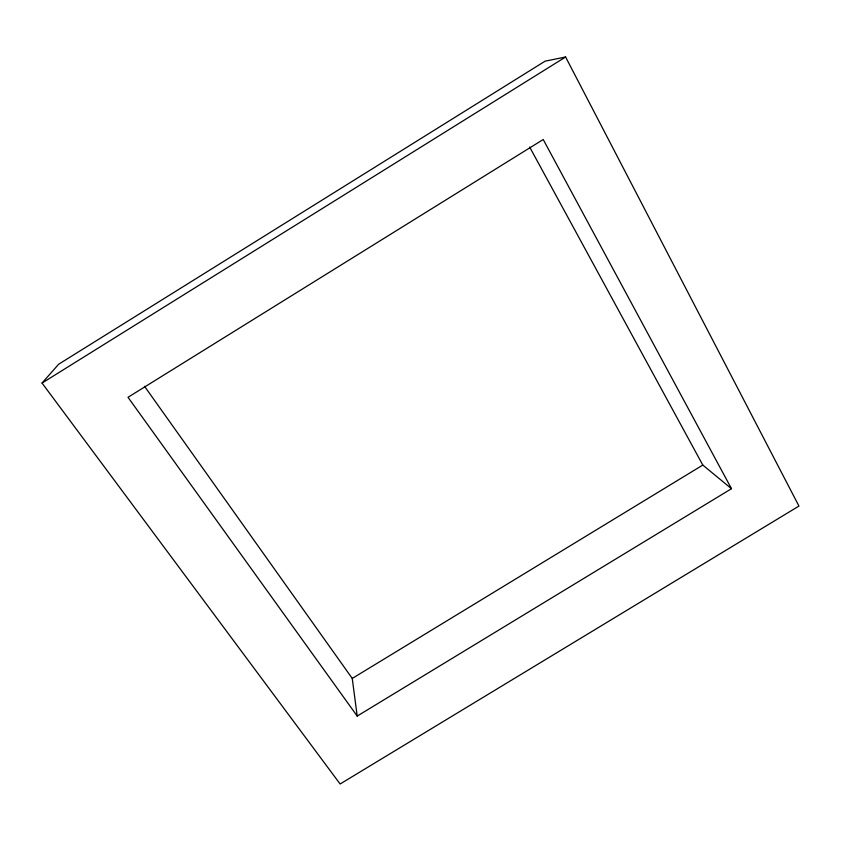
<?xml version="1.0" encoding="UTF-8"?>
<svg xmlns="http://www.w3.org/2000/svg" width="841" height="841" viewBox="0 0 841 841"><rect width="100%" height="100%" fill="white"/><g stroke="black" fill="none" stroke-linecap="round" stroke-linejoin="round"><path stroke-width="1.26" d="M42.05 383.054L58.628 364.248L545.126 61.151L565.604 56.999L798.95 506.061L340.121 784.001L42.05 383.054L565.604 56.999M357.204 716.069L352.253 678.435L702.803 465.073L731.491 488.705L357.204 716.069L128.011 397.288L543.223 139.511L731.491 488.705M144.505 386.282L352.253 678.435M529.651 147.028L702.803 465.073"/></g></svg>
